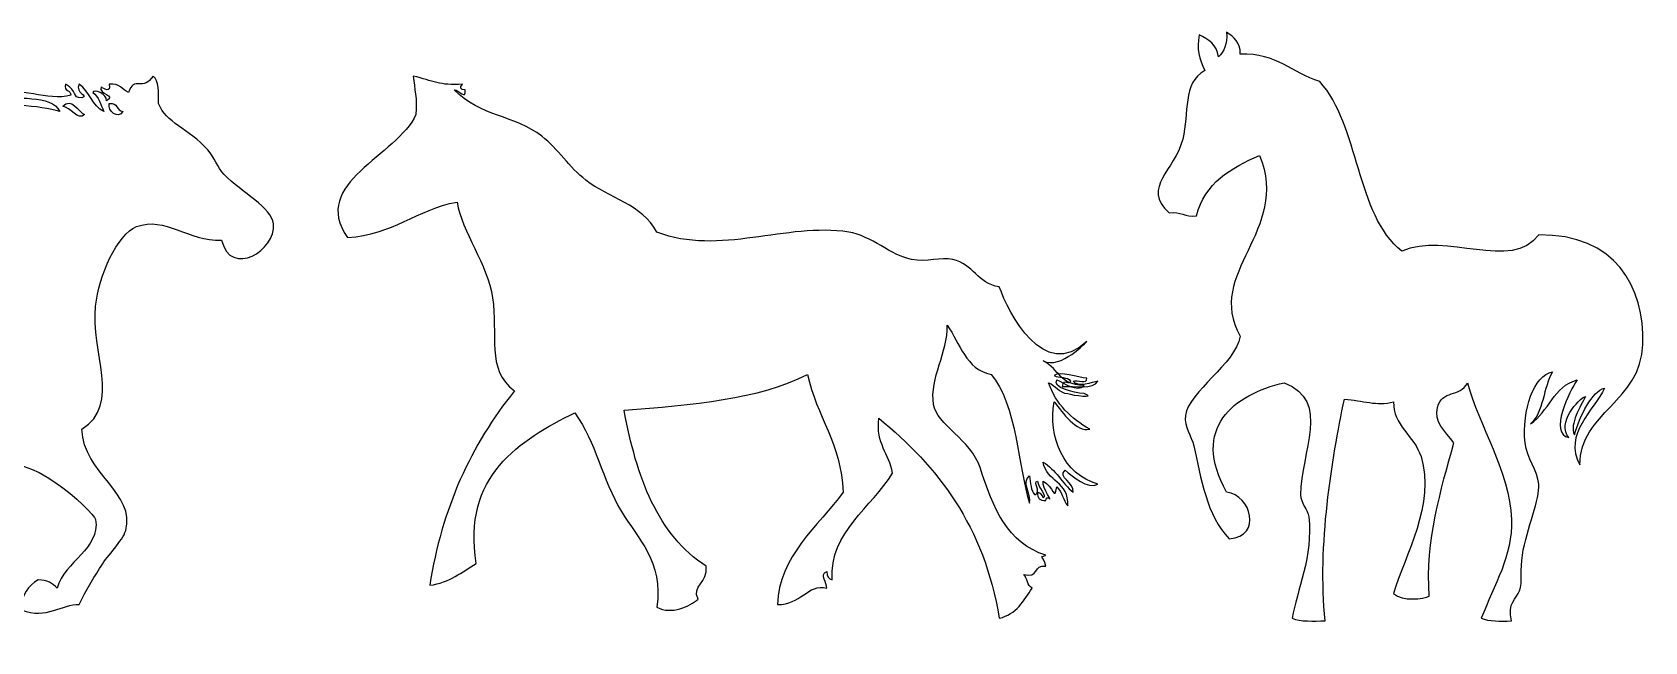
# Model space of a CAD drawing. Header units: centimetres. Extents: x -64 to 65, y -66 to 66.
# Drawn here: x -17.78 to -4.03, y -27.73 to -22.53 of the extents above; entities that cross this region are included whole.
import ezdxf

# ---------------------------------------------------------------- set-up
doc = ezdxf.new("R2010")
doc.units = ezdxf.units.CM
doc.header["$MEASUREMENT"] = 0
doc.layers.add('Layer 1', color=7, linetype='Continuous')

msp = doc.modelspace()

# ---------------------------------------------------------------- linework, layer by layer
at = {"layer": 'Layer 1'}
for points, knots in [([(-4.36877, -25.56912), (-4.47235, -25.59047), (-4.58041, -25.80891), (-4.62579, -25.96623), (-4.62579, -25.96623), (-4.67093, -25.87371), (-4.57054, -25.72617), (-4.53229, -25.63915), (-4.53229, -25.63915), (-4.58857, -25.65738), (-4.77923, -25.86973), (-4.67241, -25.98962), (-4.67241, -25.98962), (-4.84828, -25.95906), (-4.66527, -25.59039), (-4.60237, -25.499), (-4.60237, -25.499), (-4.80565, -25.55258), (-4.84436, -25.77102), (-4.99948, -25.87283), (-4.99948, -25.87283), (-4.88677, -25.77536), (-4.89142, -25.56049), (-4.81255, -25.42899), (-4.81255, -25.42899), (-4.97088, -25.46045), (-5.07473, -25.75228), (-5.0461, -26.03637), (-5.0461, -26.03637), (-5.03329, -26.16583), (-4.93908, -26.2736), (-4.92947, -26.38681), (-4.92947, -26.38681), (-4.91809, -26.51725), (-5.0311, -26.75495), (-5.06951, -26.99421), (-5.06951, -26.99421), (-5.08906, -27.11491), (-5.0671, -27.2253), (-5.09295, -27.29795), (-5.09295, -27.29795), (-5.11618, -27.36317), (-5.20103, -27.40296), (-5.16301, -27.55494), (-5.16301, -27.55494), (-5.25874, -27.55727), (-5.35444, -27.55949), (-5.42008, -27.53155), (-5.42008, -27.53155), (-5.3093, -27.24982), (-5.15248, -26.99725), (-5.16301, -26.69049), (-5.16301, -26.69049), (-5.17738, -26.27957), (-5.44175, -25.88629), (-5.537, -25.52238), (-5.537, -25.52238), (-5.60209, -25.65009), (-5.7565, -25.57945), (-5.79375, -25.73264), (-5.79375, -25.73264), (-5.82412, -25.85654), (-5.73282, -25.93229), (-5.65363, -26.03636), (-5.65363, -26.03636), (-5.76486, -26.43911), (-5.8971, -26.86501), (-5.86408, -27.34467), (-5.86408, -27.34467), (-5.91094, -27.36761), (-6.09469, -27.39042), (-6.16774, -27.32125), (-6.16774, -27.32125), (-6.07252, -26.99317), (-5.80807, -26.55668), (-5.93409, -26.15317), (-5.93409, -26.15317), (-5.98862, -25.97833), (-6.17682, -25.88107), (-6.16774, -25.68592), (-6.16774, -25.68592), (-6.3145, -25.72267), (-6.43042, -25.67433), (-6.58827, -25.66256), (-6.58827, -25.66256), (-6.69556, -26.18072), (-6.81864, -26.90962), (-6.75184, -27.55494), (-6.75184, -27.55494), (-6.85347, -27.55531), (-6.96195, -27.56264), (-7.03203, -27.53155), (-7.03203, -27.53155), (-6.99507, -27.29811), (-6.85299, -27.00013), (-6.89191, -26.66713), (-6.89191, -26.66713), (-6.89934, -26.60416), (-6.96195, -26.54558), (-6.96195, -26.48023), (-6.96195, -26.48023), (-6.96195, -26.11307), (-6.69533, -25.67936), (-7.10207, -25.52239), (-7.10207, -25.52239), (-7.53276, -25.62505), (-7.89979, -25.90622), (-7.59269, -26.45685), (-7.59269, -26.45685), (-7.38282, -26.48079), (-7.28636, -26.83544), (-7.56954, -26.85404), (-7.56954, -26.85404), (-7.76411, -26.65745), (-7.81103, -26.33379), (-7.87318, -26.05973), (-7.87318, -26.05973), (-7.89191, -25.97662), (-7.95681, -25.90021), (-7.94324, -25.80269), (-7.94324, -25.80269), (-7.91387, -25.59015), (-7.51922, -25.36912), (-7.47607, -25.12517), (-7.47607, -25.12517), (-7.78537, -24.58336), (-7.04416, -24.23159), (-7.3125, -23.58331), (-7.3125, -23.58331), (-7.55769, -23.68851), (-7.77719, -23.81942), (-7.84979, -24.09729), (-7.84979, -24.09729), (-7.95184, -24.11361), (-7.98147, -24.05752), (-8.08334, -24.0739), (-8.08334, -24.0739), (-8.32189, -23.84715), (-8.03524, -23.71753), (-7.96671, -23.44313), (-7.96671, -23.44313), (-7.91062, -23.21927), (-7.97258, -22.96762), (-7.77973, -22.85904), (-7.77973, -22.85904), (-7.82532, -22.75474), (-7.85, -22.67772), (-7.82659, -22.55532), (-7.82659, -22.55532), (-7.74565, -22.59125), (-7.67686, -22.6393), (-7.66305, -22.7422), (-7.66305, -22.7422), (-7.61593, -22.69571), (-7.58288, -22.6352), (-7.59272, -22.53194), (-7.59272, -22.53194), (-7.53181, -22.57226), (-7.47432, -22.616), (-7.47609, -22.71884), (-7.47609, -22.71884), (-7.16253, -22.7091), (-7.03032, -22.88053), (-6.79849, -22.95249), (-6.79849, -22.95249), (-6.45734, -23.32785), (-6.49361, -24.08041), (-6.09774, -24.40095), (-6.09774, -24.40095), (-5.72325, -24.23061), (-5.16117, -24.57986), (-4.92955, -24.26077), (-4.92955, -24.26077), (-4.27857, -24.25516), (-4.02547, -24.70064), (-4.04179, -25.19525), (-4.04179, -25.19525), (-4.0578, -25.68608), (-4.57731, -25.77485), (-4.579, -26.22324), (-4.579, -26.22324), (-4.72668, -25.96253), (-4.45236, -25.75084), (-4.36877, -25.56912)], [0, 0, 0, 0, 0.0212766, 0.0212766, 0.0212766, 0.0212766, 0.04255319, 0.04255319, 0.04255319, 0.04255319, 0.06382979, 0.06382979, 0.06382979, 0.06382979, 0.08510638, 0.08510638, 0.08510638, 0.08510638, 0.10638298, 0.10638298, 0.10638298, 0.10638298, 0.12765957, 0.12765957, 0.12765957, 0.12765957, 0.14893617, 0.14893617, 0.14893617, 0.14893617, 0.17021277, 0.17021277, 0.17021277, 0.17021277, 0.19148936, 0.19148936, 0.19148936, 0.19148936, 0.21276596, 0.21276596, 0.21276596, 0.21276596, 0.23404255, 0.23404255, 0.23404255, 0.23404255, 0.25531915, 0.25531915, 0.25531915, 0.25531915, 0.27659574, 0.27659574, 0.27659574, 0.27659574, 0.29787234, 0.29787234, 0.29787234, 0.29787234, 0.31914894, 0.31914894, 0.31914894, 0.31914894, 0.34042553, 0.34042553, 0.34042553, 0.34042553, 0.36170213, 0.36170213, 0.36170213, 0.36170213, 0.38297872, 0.38297872, 0.38297872, 0.38297872, 0.40425532, 0.40425532, 0.40425532, 0.40425532, 0.42553191, 0.42553191, 0.42553191, 0.42553191, 0.44680851, 0.44680851, 0.44680851, 0.44680851, 0.46808511, 0.46808511, 0.46808511, 0.46808511, 0.4893617, 0.4893617, 0.4893617, 0.4893617, 0.5106383, 0.5106383, 0.5106383, 0.5106383, 0.53191489, 0.53191489, 0.53191489, 0.53191489, 0.55319149, 0.55319149, 0.55319149, 0.55319149, 0.57446809, 0.57446809, 0.57446809, 0.57446809, 0.59574468, 0.59574468, 0.59574468, 0.59574468, 0.61702128, 0.61702128, 0.61702128, 0.61702128, 0.63829787, 0.63829787, 0.63829787, 0.63829787, 0.65957447, 0.65957447, 0.65957447, 0.65957447, 0.68085106, 0.68085106, 0.68085106, 0.68085106, 0.70212766, 0.70212766, 0.70212766, 0.70212766, 0.72340426, 0.72340426, 0.72340426, 0.72340426, 0.74468085, 0.74468085, 0.74468085, 0.74468085, 0.76595745, 0.76595745, 0.76595745, 0.76595745, 0.78723404, 0.78723404, 0.78723404, 0.78723404, 0.80851064, 0.80851064, 0.80851064, 0.80851064, 0.82978723, 0.82978723, 0.82978723, 0.82978723, 0.85106383, 0.85106383, 0.85106383, 0.85106383, 0.87234043, 0.87234043, 0.87234043, 0.87234043, 0.89361702, 0.89361702, 0.89361702, 0.89361702, 0.91489362, 0.91489362, 0.91489362, 0.91489362, 0.93617021, 0.93617021, 0.93617021, 0.93617021, 0.95744681, 0.95744681, 0.95744681, 0.95744681, 1, 1, 1, 1]), ([(-17.26486, -23.04592), (-17.26063, -23.01346), (-17.13902, -23.05806), (-17.14802, -23.11601), (-17.14802, -23.11601), (-17.06208, -23.06524), (-17.218, -23.06402), (-17.1948, -22.99914), (-17.1948, -22.99914), (-17.1731, -23.01345), (-17.1087, -23.05354), (-17.12479, -22.97583), (-17.12479, -22.97583), (-17.03647, -22.96548), (-17.01499, -23.02187), (-16.96122, -23.04589), (-16.96122, -23.04589), (-16.9146, -22.9009), (-16.83157, -23.04089), (-16.75096, -22.90569), (-16.75096, -22.90569), (-16.7004, -22.94863), (-16.70172, -23.04341), (-16.70418, -23.13934), (-16.70418, -23.13934), (-16.64475, -23.3037), (-16.44989, -23.3523), (-16.2836, -23.53651), (-16.2836, -23.53651), (-16.22566, -23.6007), (-16.20457, -23.68253), (-16.1435, -23.74677), (-16.1435, -23.74677), (-15.99626, -23.90155), (-15.73789, -24.02567), (-15.72294, -24.16727), (-15.72294, -24.16727), (-15.69926, -24.39211), (-16.0887, -24.62817), (-16.16683, -24.30745), (-16.16683, -24.30745), (-16.44962, -24.3175), (-16.6489, -24.09753), (-16.89115, -24.19064), (-16.89115, -24.19064), (-17.05876, -24.25515), (-17.21352, -24.61141), (-17.24148, -24.86819), (-17.24148, -24.86819), (-17.28358, -25.25316), (-17.0174, -25.71004), (-17.35832, -25.91949), (-17.35832, -25.91949), (-17.34451, -26.29401), (-16.89379, -26.46996), (-16.98449, -26.78388), (-16.98449, -26.78388), (-17.01074, -26.87484), (-17.13726, -26.9928), (-17.19475, -27.0876), (-17.19475, -27.0876), (-17.2596, -27.19454), (-17.32276, -27.28598), (-17.3817, -27.41473), (-17.3817, -27.41473), (-17.52463, -27.41036), (-17.66091, -27.54369), (-17.87229, -27.4614), (-17.87229, -27.4614), (-17.87763, -27.32374), (-17.81345, -27.25545), (-17.73211, -27.20449), (-17.73211, -27.20449), (-17.65353, -27.20385), (-17.6085, -27.23658), (-17.56854, -27.2745), (-17.56854, -27.2745), (-17.50401, -27.04077), (-17.20087, -26.94269), (-17.24144, -26.69046), (-17.24144, -26.69046), (-17.25255, -26.62148), (-17.88946, -26.03911), (-18.03583, -26.29327), (-18.03583, -26.29327), (-18.03141, -26.63691), (-17.79519, -27.06847), (-18.01236, -27.34462), (-18.01236, -27.34462), (-18.32669, -27.41667), (-18.73316, -27.73263), (-18.9702, -27.36796), (-18.9702, -27.36796), (-19.04026, -27.45794), (-19.31157, -27.41691), (-19.39076, -27.36796), (-19.39076, -27.36796), (-19.35128, -27.31398), (-19.38311, -27.18873), (-19.32072, -27.15772), (-19.32072, -27.15772), (-19.3227, -26.88904), (-19.98276, -26.77175), (-19.99827, -26.52693), (-19.99827, -26.52693), (-20.01002, -26.3404), (-19.57155, -26.23737), (-19.62433, -25.9195), (-19.62433, -25.9195), (-19.65746, -25.8278), (-19.78591, -25.83171), (-19.85809, -25.7793), (-19.85809, -25.7793), (-19.98596, -25.93956), (-20.05087, -26.16279), (-20.25534, -26.24658), (-20.25534, -26.24658), (-20.30368, -26.81969), (-19.86929, -26.88732), (-19.97486, -27.46139), (-19.97486, -27.46139), (-20.1326, -27.47121), (-20.25654, -27.4471), (-20.34869, -27.39135), (-20.34869, -27.39135), (-20.36806, -27.20723), (-20.25587, -27.18103), (-20.27852, -26.99416), (-20.27852, -26.99416), (-20.31268, -26.71563), (-20.62698, -26.44234), (-20.60557, -26.24658), (-20.60557, -26.24658), (-20.59599, -26.15644), (-20.46156, -26.11302), (-20.44203, -26.03632), (-20.44203, -26.03632), (-20.36911, -25.74689), (-20.69857, -25.52216), (-20.58242, -25.14851), (-20.58242, -25.14851), (-21.02419, -25.07519), (-21.50764, -25.73544), (-22.0308, -25.42894), (-22.0308, -25.42894), (-21.96939, -25.43513), (-21.80151, -25.53977), (-21.68028, -25.45222), (-21.68028, -25.45222), (-21.75309, -25.42817), (-22.03596, -25.50463), (-22.0308, -25.33543), (-22.0308, -25.33543), (-21.83175, -25.38197), (-21.74333, -25.33241), (-21.58683, -25.28868), (-21.58683, -25.28868), (-21.60038, -25.21166), (-21.67515, -25.25518), (-21.72717, -25.26537), (-21.72717, -25.26537), (-22.05824, -25.26103), (-21.76842, -25.246), (-21.63369, -25.21862), (-21.63369, -25.21862), (-21.7177, -25.05339), (-21.96029, -25.04688), (-22.07742, -24.9149), (-22.07742, -24.9149), (-22.03969, -24.90829), (-22.0372, -24.93697), (-22.00736, -24.93826), (-22.00736, -24.93826), (-22.01403, -24.89024), (-22.0698, -24.89164), (-22.10089, -24.86817), (-22.10089, -24.86817), (-22.0285, -24.8052), (-22.01159, -24.9249), (-21.91388, -24.86817), (-21.91388, -24.86817), (-21.91785, -24.84076), (-21.95661, -24.84848), (-21.9841, -24.84478), (-21.9841, -24.84478), (-21.79035, -24.74069), (-21.59979, -25.06912), (-21.44673, -24.86817), (-21.44673, -24.86817), (-21.47853, -24.40806), (-21.25546, -24.20285), (-21.04962, -23.98033), (-21.04962, -23.98033), (-21.11024, -23.91365), (-21.15297, -24.06259), (-21.18966, -24.0972), (-21.18966, -24.0972), (-21.17762, -23.87217), (-20.7463, -23.75094), (-20.51222, -23.74676), (-20.51222, -23.74676), (-20.39594, -23.99647), (-20.29725, -24.26378), (-20.16181, -24.49434), (-20.16181, -24.49434), (-19.65691, -24.13162), (-18.62167, -24.85655), (-18.43297, -24.14387), (-18.43297, -24.14387), (-18.54613, -24.19414), (-18.60685, -24.29706), (-18.76002, -24.30744), (-18.76002, -24.30744), (-18.67144, -24.23251), (-18.56394, -24.17639), (-18.47956, -24.09723), (-18.47956, -24.09723), (-18.5111, -24.05974), (-18.57896, -24.18351), (-18.66651, -24.16727), (-18.66651, -24.16727), (-18.49829, -24.02408), (-18.30318, -23.90763), (-18.10583, -23.79352), (-18.10583, -23.79352), (-18.29048, -23.77262), (-18.50591, -23.92277), (-18.76001, -23.91033), (-18.76001, -23.91033), (-18.67865, -23.80473), (-18.46701, -23.82953), (-18.33943, -23.77013), (-18.33943, -23.77013), (-18.45093, -23.73706), (-18.6823, -23.78505), (-18.78332, -23.84019), (-18.78332, -23.84019), (-18.8197, -23.72539), (-18.51456, -23.75108), (-18.43296, -23.67662), (-18.43296, -23.67662), (-18.56118, -23.64135), (-18.66706, -23.58365), (-18.73662, -23.48972), (-18.73662, -23.48972), (-18.65235, -23.49935), (-18.70463, -23.44704), (-18.76004, -23.46641), (-18.76004, -23.46641), (-18.49953, -23.42511), (-18.19889, -23.61489), (-18.10586, -23.30284), (-18.10586, -23.30284), (-18.19569, -23.25249), (-18.32761, -23.24429), (-18.45627, -23.23275), (-18.45627, -23.23275), (-18.41629, -23.17928), (-18.27807, -23.2242), (-18.19933, -23.20936), (-18.19933, -23.20936), (-18.21462, -23.17803), (-18.24915, -23.16584), (-18.2927, -23.16263), (-18.2927, -23.16263), (-18.25285, -23.10921), (-18.16112, -23.2007), (-18.08241, -23.18599), (-18.08241, -23.18599), (-18.03137, -23.17019), (-18.12689, -23.10836), (-18.15245, -23.09259), (-18.15245, -23.09259), (-18.07252, -23.16091), (-17.71192, -23.15011), (-17.5452, -23.20935), (-17.5452, -23.20935), (-17.62188, -23.05248), (-17.92109, -23.11804), (-18.10583, -23.0692), (-18.10583, -23.0692), (-17.88078, -22.98046), (-17.658, -23.12709), (-17.45167, -23.0692), (-17.45167, -23.0692), (-17.45196, -23.02277), (-17.5153, -23.03949), (-17.49834, -22.97578), (-17.49834, -22.97578), (-17.39026, -23.03147), (-17.44897, -23.0914), (-17.35822, -23.09259), (-17.35822, -23.09259), (-17.29467, -23.07124), (-17.4204, -23.04915), (-17.38164, -22.97578), (-17.38164, -22.97578), (-17.2942, -23.03634), (-17.26914, -23.15932), (-17.17127, -23.20935), (-17.17127, -23.20935), (-17.19741, -23.14969), (-17.21501, -23.08183), (-17.26486, -23.04592)], [0, 0, 0, 0, 0.01298701, 0.01298701, 0.01298701, 0.01298701, 0.02597403, 0.02597403, 0.02597403, 0.02597403, 0.03896104, 0.03896104, 0.03896104, 0.03896104, 0.05194805, 0.05194805, 0.05194805, 0.05194805, 0.06493506, 0.06493506, 0.06493506, 0.06493506, 0.07792208, 0.07792208, 0.07792208, 0.07792208, 0.09090909, 0.09090909, 0.09090909, 0.09090909, 0.1038961, 0.1038961, 0.1038961, 0.1038961, 0.11688312, 0.11688312, 0.11688312, 0.11688312, 0.12987013, 0.12987013, 0.12987013, 0.12987013, 0.14285714, 0.14285714, 0.14285714, 0.14285714, 0.15584416, 0.15584416, 0.15584416, 0.15584416, 0.16883117, 0.16883117, 0.16883117, 0.16883117, 0.18181818, 0.18181818, 0.18181818, 0.18181818, 0.19480519, 0.19480519, 0.19480519, 0.19480519, 0.20779221, 0.20779221, 0.20779221, 0.20779221, 0.22077922, 0.22077922, 0.22077922, 0.22077922, 0.23376623, 0.23376623, 0.23376623, 0.23376623, 0.24675325, 0.24675325, 0.24675325, 0.24675325, 0.25974026, 0.25974026, 0.25974026, 0.25974026, 0.27272727, 0.27272727, 0.27272727, 0.27272727, 0.28571429, 0.28571429, 0.28571429, 0.28571429, 0.2987013, 0.2987013, 0.2987013, 0.2987013, 0.31168831, 0.31168831, 0.31168831, 0.31168831, 0.32467532, 0.32467532, 0.32467532, 0.32467532, 0.33766234, 0.33766234, 0.33766234, 0.33766234, 0.35064935, 0.35064935, 0.35064935, 0.35064935, 0.36363636, 0.36363636, 0.36363636, 0.36363636, 0.37662338, 0.37662338, 0.37662338, 0.37662338, 0.38961039, 0.38961039, 0.38961039, 0.38961039, 0.4025974, 0.4025974, 0.4025974, 0.4025974, 0.41558442, 0.41558442, 0.41558442, 0.41558442, 0.42857143, 0.42857143, 0.42857143, 0.42857143, 0.44155844, 0.44155844, 0.44155844, 0.44155844, 0.45454545, 0.45454545, 0.45454545, 0.45454545, 0.46753247, 0.46753247, 0.46753247, 0.46753247, 0.48051948, 0.48051948, 0.48051948, 0.48051948, 0.49350649, 0.49350649, 0.49350649, 0.49350649, 0.50649351, 0.50649351, 0.50649351, 0.50649351, 0.51948052, 0.51948052, 0.51948052, 0.51948052, 0.53246753, 0.53246753, 0.53246753, 0.53246753, 0.54545455, 0.54545455, 0.54545455, 0.54545455, 0.55844156, 0.55844156, 0.55844156, 0.55844156, 0.57142857, 0.57142857, 0.57142857, 0.57142857, 0.58441558, 0.58441558, 0.58441558, 0.58441558, 0.5974026, 0.5974026, 0.5974026, 0.5974026, 0.61038961, 0.61038961, 0.61038961, 0.61038961, 0.62337662, 0.62337662, 0.62337662, 0.62337662, 0.63636364, 0.63636364, 0.63636364, 0.63636364, 0.64935065, 0.64935065, 0.64935065, 0.64935065, 0.66233766, 0.66233766, 0.66233766, 0.66233766, 0.67532468, 0.67532468, 0.67532468, 0.67532468, 0.68831169, 0.68831169, 0.68831169, 0.68831169, 0.7012987, 0.7012987, 0.7012987, 0.7012987, 0.71428571, 0.71428571, 0.71428571, 0.71428571, 0.72727273, 0.72727273, 0.72727273, 0.72727273, 0.74025974, 0.74025974, 0.74025974, 0.74025974, 0.75324675, 0.75324675, 0.75324675, 0.75324675, 0.76623377, 0.76623377, 0.76623377, 0.76623377, 0.77922078, 0.77922078, 0.77922078, 0.77922078, 0.79220779, 0.79220779, 0.79220779, 0.79220779, 0.80519481, 0.80519481, 0.80519481, 0.80519481, 0.81818182, 0.81818182, 0.81818182, 0.81818182, 0.83116883, 0.83116883, 0.83116883, 0.83116883, 0.84415584, 0.84415584, 0.84415584, 0.84415584, 0.85714286, 0.85714286, 0.85714286, 0.85714286, 0.87012987, 0.87012987, 0.87012987, 0.87012987, 0.88311688, 0.88311688, 0.88311688, 0.88311688, 0.8961039, 0.8961039, 0.8961039, 0.8961039, 0.90909091, 0.90909091, 0.90909091, 0.90909091, 0.92207792, 0.92207792, 0.92207792, 0.92207792, 0.93506494, 0.93506494, 0.93506494, 0.93506494, 0.94805195, 0.94805195, 0.94805195, 0.94805195, 0.96103896, 0.96103896, 0.96103896, 0.96103896, 0.97402597, 0.97402597, 0.97402597, 0.97402597, 1, 1, 1, 1]), ([(-9.15797, -25.33547), (-9.00554, -25.41508), (-9.03317, -25.53457), (-8.80771, -25.54571), (-8.80771, -25.54571), (-8.87282, -25.60942), (-8.98136, -25.51822), (-9.04131, -25.49898), (-9.04131, -25.49898), (-9.08129, -25.56343), (-8.90217, -25.60846), (-8.80771, -25.61577), (-8.80771, -25.61577), (-8.69106, -25.65525), (-8.90838, -25.62966), (-8.94781, -25.61577), (-8.94781, -25.61577), (-9.02451, -25.60683), (-9.05071, -25.54753), (-9.11138, -25.52237), (-9.11138, -25.52237), (-9.04851, -25.70864), (-8.91797, -25.82738), (-8.76086, -25.91954), (-8.76086, -25.91954), (-8.87212, -25.94454), (-8.99155, -25.7768), (-9.06452, -25.68591), (-9.06452, -25.68591), (-9.1176, -25.98005), (-8.98488, -26.30837), (-8.6908, -26.38679), (-8.6908, -26.38679), (-8.78163, -26.43767), (-8.90175, -26.318), (-8.97128, -26.26995), (-8.97128, -26.26995), (-9.03444, -26.32721), (-8.89135, -26.37576), (-8.90098, -26.45683), (-8.90098, -26.45683), (-8.997, -26.3814), (-9.04976, -26.26292), (-9.15802, -26.19987), (-9.15802, -26.19987), (-9.13064, -26.36706), (-8.93408, -26.36534), (-8.94786, -26.57373), (-8.94786, -26.57373), (-8.98588, -26.52608), (-8.99699, -26.45141), (-9.04136, -26.41016), (-9.04136, -26.41016), (-9.05985, -26.5438), (-9.07099, -26.40225), (-9.15801, -26.36341), (-9.15801, -26.36341), (-9.16719, -26.42125), (-9.06406, -26.55637), (-9.11139, -26.50359), (-9.11139, -26.50359), (-9.1311, -26.49933), (-9.13335, -26.51272), (-9.13481, -26.52695), (-9.13481, -26.52695), (-9.18566, -26.53121), (-9.20911, -26.50782), (-9.20487, -26.45684), (-9.20487, -26.45684), (-9.18389, -26.46721), (-9.16296, -26.4774), (-9.15801, -26.50362), (-9.15801, -26.50362), (-9.11711, -26.49073), (-9.20561, -26.41326), (-9.20487, -26.36344), (-9.20487, -26.36344), (-9.24977, -26.36579), (-9.16862, -26.45051), (-9.22805, -26.48023), (-9.22805, -26.48023), (-9.26284, -26.44488), (-9.26581, -26.37768), (-9.27493, -26.31669), (-9.27493, -26.31669), (-9.34549, -26.37392), (-9.25718, -26.46875), (-9.27493, -26.55034), (-9.27493, -26.55034), (-9.36669, -26.26038), (-9.38444, -25.69433), (-9.60201, -25.45224), (-9.60201, -25.45224), (-9.82056, -25.40618), (-9.86591, -25.18673), (-9.97571, -25.03171), (-9.97571, -25.03171), (-9.96878, -25.26597), (-10.1279, -25.47602), (-10.0926, -25.70923), (-10.0926, -25.70923), (-10.06696, -25.87811), (-9.77267, -26.00948), (-9.69551, -26.2466), (-9.69551, -26.2466), (-9.5815, -26.59633), (-9.46508, -26.89073), (-9.13478, -26.99418), (-9.13478, -26.99418), (-9.20045, -27.01823), (-9.15306, -26.99116), (-9.13478, -27.0876), (-9.13478, -27.0876), (-9.2399, -27.06821), (-9.19598, -27.19756), (-9.32155, -27.15771), (-9.32155, -27.15771), (-9.29417, -27.19266), (-9.29271, -27.2533), (-9.25151, -27.2745), (-9.25151, -27.2745), (-9.32327, -27.382), (-9.38494, -27.49932), (-9.53199, -27.53152), (-9.53199, -27.53152), (-9.66026, -26.7488), (-10.05737, -26.23477), (-10.55984, -25.82604), (-10.55984, -25.82604), (-10.58548, -26.04636), (-10.47102, -26.12663), (-10.44311, -26.29327), (-10.44311, -26.29327), (-10.61456, -26.58508), (-10.98262, -26.79214), (-10.95693, -27.20447), (-10.95693, -27.20447), (-10.98582, -27.19428), (-11.00503, -27.17455), (-11.00384, -27.13436), (-11.00384, -27.13436), (-11.06946, -27.15796), (-10.99741, -27.23358), (-11.00384, -27.27451), (-11.00384, -27.27451), (-11.16389, -27.23382), (-11.22755, -27.4217), (-11.4244, -27.41474), (-11.4244, -27.41474), (-11.41477, -27.01067), (-11.07335, -26.73823), (-10.86346, -26.45682), (-10.86346, -26.45682), (-10.88074, -26.03798), (-11.09068, -25.81166), (-11.16739, -25.45222), (-11.16739, -25.45222), (-11.57882, -25.6636), (-12.15325, -25.71212), (-12.73259, -25.75599), (-12.73259, -25.75599), (-12.62734, -26.32839), (-12.44557, -26.8239), (-12.03168, -27.08759), (-12.03168, -27.08759), (-12.01218, -27.22941), (-12.15974, -27.25663), (-12.10172, -27.36797), (-12.10172, -27.36797), (-12.16982, -27.4311), (-12.32916, -27.50563), (-12.45221, -27.43803), (-12.45221, -27.43803), (-12.3967, -27.04555), (-12.61403, -26.85621), (-12.75585, -26.62036), (-12.75585, -26.62036), (-12.91918, -26.34927), (-12.97371, -26.02552), (-13.15315, -25.7793), (-13.15315, -25.7793), (-13.62083, -26.00764), (-14.11774, -26.32159), (-13.99413, -27.06428), (-13.99413, -27.06428), (-14.11703, -27.13611), (-14.21937, -27.22835), (-14.39127, -27.25116), (-14.39127, -27.25116), (-14.28755, -26.59767), (-14.04004, -26.05125), (-13.66711, -25.59246), (-13.66711, -25.59246), (-13.91574, -25.40918), (-13.80647, -25.10764), (-13.85404, -24.7981), (-13.85404, -24.7981), (-13.89854, -24.50865), (-14.11553, -24.23769), (-14.1577, -23.98041), (-14.1577, -23.98041), (-14.50454, -24.0464), (-14.70481, -24.25883), (-15.09231, -24.28415), (-15.09231, -24.28415), (-15.42002, -23.81613), (-14.66474, -23.58766), (-14.50822, -23.23283), (-14.50822, -23.23283), (-14.496, -23.10382), (-14.52153, -23.01264), (-14.53158, -22.90575), (-14.53158, -22.90575), (-14.36084, -22.94782), (-14.30668, -22.98851), (-14.11108, -22.97586), (-14.11108, -22.97586), (-14.13706, -23.00459), (-14.13129, -23.02386), (-14.08764, -23.02256), (-14.08764, -23.02256), (-14.07682, -23.11818), (-14.14632, -23.02187), (-14.18114, -23.02256), (-14.18114, -23.02256), (-13.96257, -23.25182), (-13.66277, -23.24068), (-13.43351, -23.41975), (-13.43351, -23.41975), (-13.29685, -23.52643), (-13.19893, -23.68547), (-13.05965, -23.79358), (-13.05965, -23.79358), (-12.86087, -23.94773), (-12.57927, -24.00011), (-12.45222, -24.23745), (-12.45222, -24.23745), (-11.91993, -24.4447), (-11.34989, -24.15376), (-10.81683, -24.23745), (-10.81683, -24.23745), (-10.62469, -24.26761), (-10.45451, -24.43713), (-10.27959, -24.47102), (-10.27959, -24.47102), (-10.15037, -24.49608), (-10.03022, -24.44864), (-9.92912, -24.47102), (-9.92912, -24.47102), (-9.75121, -24.51042), (-9.72412, -24.67372), (-9.53198, -24.70467), (-9.53198, -24.70467), (-9.45128, -24.93197), (-9.15532, -25.51472), (-8.78432, -25.1719), (-8.78432, -25.1719), (-8.78208, -25.16386), (-9.00827, -25.41558), (-9.15797, -25.33547)], [0, 0, 0, 0, 0.01515152, 0.01515152, 0.01515152, 0.01515152, 0.03030303, 0.03030303, 0.03030303, 0.03030303, 0.04545455, 0.04545455, 0.04545455, 0.04545455, 0.06060606, 0.06060606, 0.06060606, 0.06060606, 0.07575758, 0.07575758, 0.07575758, 0.07575758, 0.09090909, 0.09090909, 0.09090909, 0.09090909, 0.10606061, 0.10606061, 0.10606061, 0.10606061, 0.12121212, 0.12121212, 0.12121212, 0.12121212, 0.13636364, 0.13636364, 0.13636364, 0.13636364, 0.15151515, 0.15151515, 0.15151515, 0.15151515, 0.16666667, 0.16666667, 0.16666667, 0.16666667, 0.18181818, 0.18181818, 0.18181818, 0.18181818, 0.1969697, 0.1969697, 0.1969697, 0.1969697, 0.21212121, 0.21212121, 0.21212121, 0.21212121, 0.22727273, 0.22727273, 0.22727273, 0.22727273, 0.24242424, 0.24242424, 0.24242424, 0.24242424, 0.25757576, 0.25757576, 0.25757576, 0.25757576, 0.27272727, 0.27272727, 0.27272727, 0.27272727, 0.28787879, 0.28787879, 0.28787879, 0.28787879, 0.3030303, 0.3030303, 0.3030303, 0.3030303, 0.31818182, 0.31818182, 0.31818182, 0.31818182, 0.33333333, 0.33333333, 0.33333333, 0.33333333, 0.34848485, 0.34848485, 0.34848485, 0.34848485, 0.36363636, 0.36363636, 0.36363636, 0.36363636, 0.37878788, 0.37878788, 0.37878788, 0.37878788, 0.39393939, 0.39393939, 0.39393939, 0.39393939, 0.40909091, 0.40909091, 0.40909091, 0.40909091, 0.42424242, 0.42424242, 0.42424242, 0.42424242, 0.43939394, 0.43939394, 0.43939394, 0.43939394, 0.45454545, 0.45454545, 0.45454545, 0.45454545, 0.46969697, 0.46969697, 0.46969697, 0.46969697, 0.48484848, 0.48484848, 0.48484848, 0.48484848, 0.5, 0.5, 0.5, 0.5, 0.51515152, 0.51515152, 0.51515152, 0.51515152, 0.53030303, 0.53030303, 0.53030303, 0.53030303, 0.54545455, 0.54545455, 0.54545455, 0.54545455, 0.56060606, 0.56060606, 0.56060606, 0.56060606, 0.57575758, 0.57575758, 0.57575758, 0.57575758, 0.59090909, 0.59090909, 0.59090909, 0.59090909, 0.60606061, 0.60606061, 0.60606061, 0.60606061, 0.62121212, 0.62121212, 0.62121212, 0.62121212, 0.63636364, 0.63636364, 0.63636364, 0.63636364, 0.65151515, 0.65151515, 0.65151515, 0.65151515, 0.66666667, 0.66666667, 0.66666667, 0.66666667, 0.68181818, 0.68181818, 0.68181818, 0.68181818, 0.6969697, 0.6969697, 0.6969697, 0.6969697, 0.71212121, 0.71212121, 0.71212121, 0.71212121, 0.72727273, 0.72727273, 0.72727273, 0.72727273, 0.74242424, 0.74242424, 0.74242424, 0.74242424, 0.75757576, 0.75757576, 0.75757576, 0.75757576, 0.77272727, 0.77272727, 0.77272727, 0.77272727, 0.78787879, 0.78787879, 0.78787879, 0.78787879, 0.8030303, 0.8030303, 0.8030303, 0.8030303, 0.81818182, 0.81818182, 0.81818182, 0.81818182, 0.83333333, 0.83333333, 0.83333333, 0.83333333, 0.84848485, 0.84848485, 0.84848485, 0.84848485, 0.86363636, 0.86363636, 0.86363636, 0.86363636, 0.87878788, 0.87878788, 0.87878788, 0.87878788, 0.89393939, 0.89393939, 0.89393939, 0.89393939, 0.90909091, 0.90909091, 0.90909091, 0.90909091, 0.92424242, 0.92424242, 0.92424242, 0.92424242, 0.93939394, 0.93939394, 0.93939394, 0.93939394, 0.95454545, 0.95454545, 0.95454545, 0.95454545, 0.96969697, 0.96969697, 0.96969697, 0.96969697, 1, 1, 1, 1]), ([(-17.33494, -23.23282), (-17.38841, -23.21483), (-17.44588, -23.08076), (-17.52184, -23.16273), (-17.52184, -23.16273), (-17.45649, -23.16882), (-17.39016, -23.29394), (-17.33494, -23.23282)], [0, 0, 0, 0, 0.33333333, 0.33333333, 0.33333333, 0.33333333, 1, 1, 1, 1]), ([(-17.00781, -23.20944), (-17.06311, -23.20227), (-17.05133, -23.12832), (-17.12476, -23.1394), (-17.12476, -23.1394), (-17.14204, -23.20552), (-17.0479, -23.27764), (-17.00781, -23.20944)], [0, 0, 0, 0, 0.33333333, 0.33333333, 0.33333333, 0.33333333, 1, 1, 1, 1]), ([(-8.69077, -25.50835), (-8.73078, -25.58508), (-8.88743, -25.54521), (-8.99443, -25.55502), (-8.99443, -25.55502), (-8.98755, -25.47363), (-8.93127, -25.55698), (-8.92442, -25.50835), (-8.92442, -25.50835), (-8.9481, -25.46959), (-9.02359, -25.48292), (-9.06452, -25.46157), (-9.06452, -25.46157), (-9.01443, -25.42043), (-8.86225, -25.47625), (-8.78433, -25.48496), (-8.78433, -25.48496), (-8.78041, -25.53557), (-8.8672, -25.49546), (-8.90096, -25.50835), (-8.90096, -25.50835), (-8.86397, -25.56616), (-8.73765, -25.51779), (-8.69077, -25.50835)], [0, 0, 0, 0, 0.14285714, 0.14285714, 0.14285714, 0.14285714, 0.28571429, 0.28571429, 0.28571429, 0.28571429, 0.42857143, 0.42857143, 0.42857143, 0.42857143, 0.57142857, 0.57142857, 0.57142857, 0.57142857, 0.71428571, 0.71428571, 0.71428571, 0.71428571, 1, 1, 1, 1])]:
    msp.add_open_spline(points, degree=3, knots=knots, dxfattribs=at)

doc.saveas('drawing.dxf')
